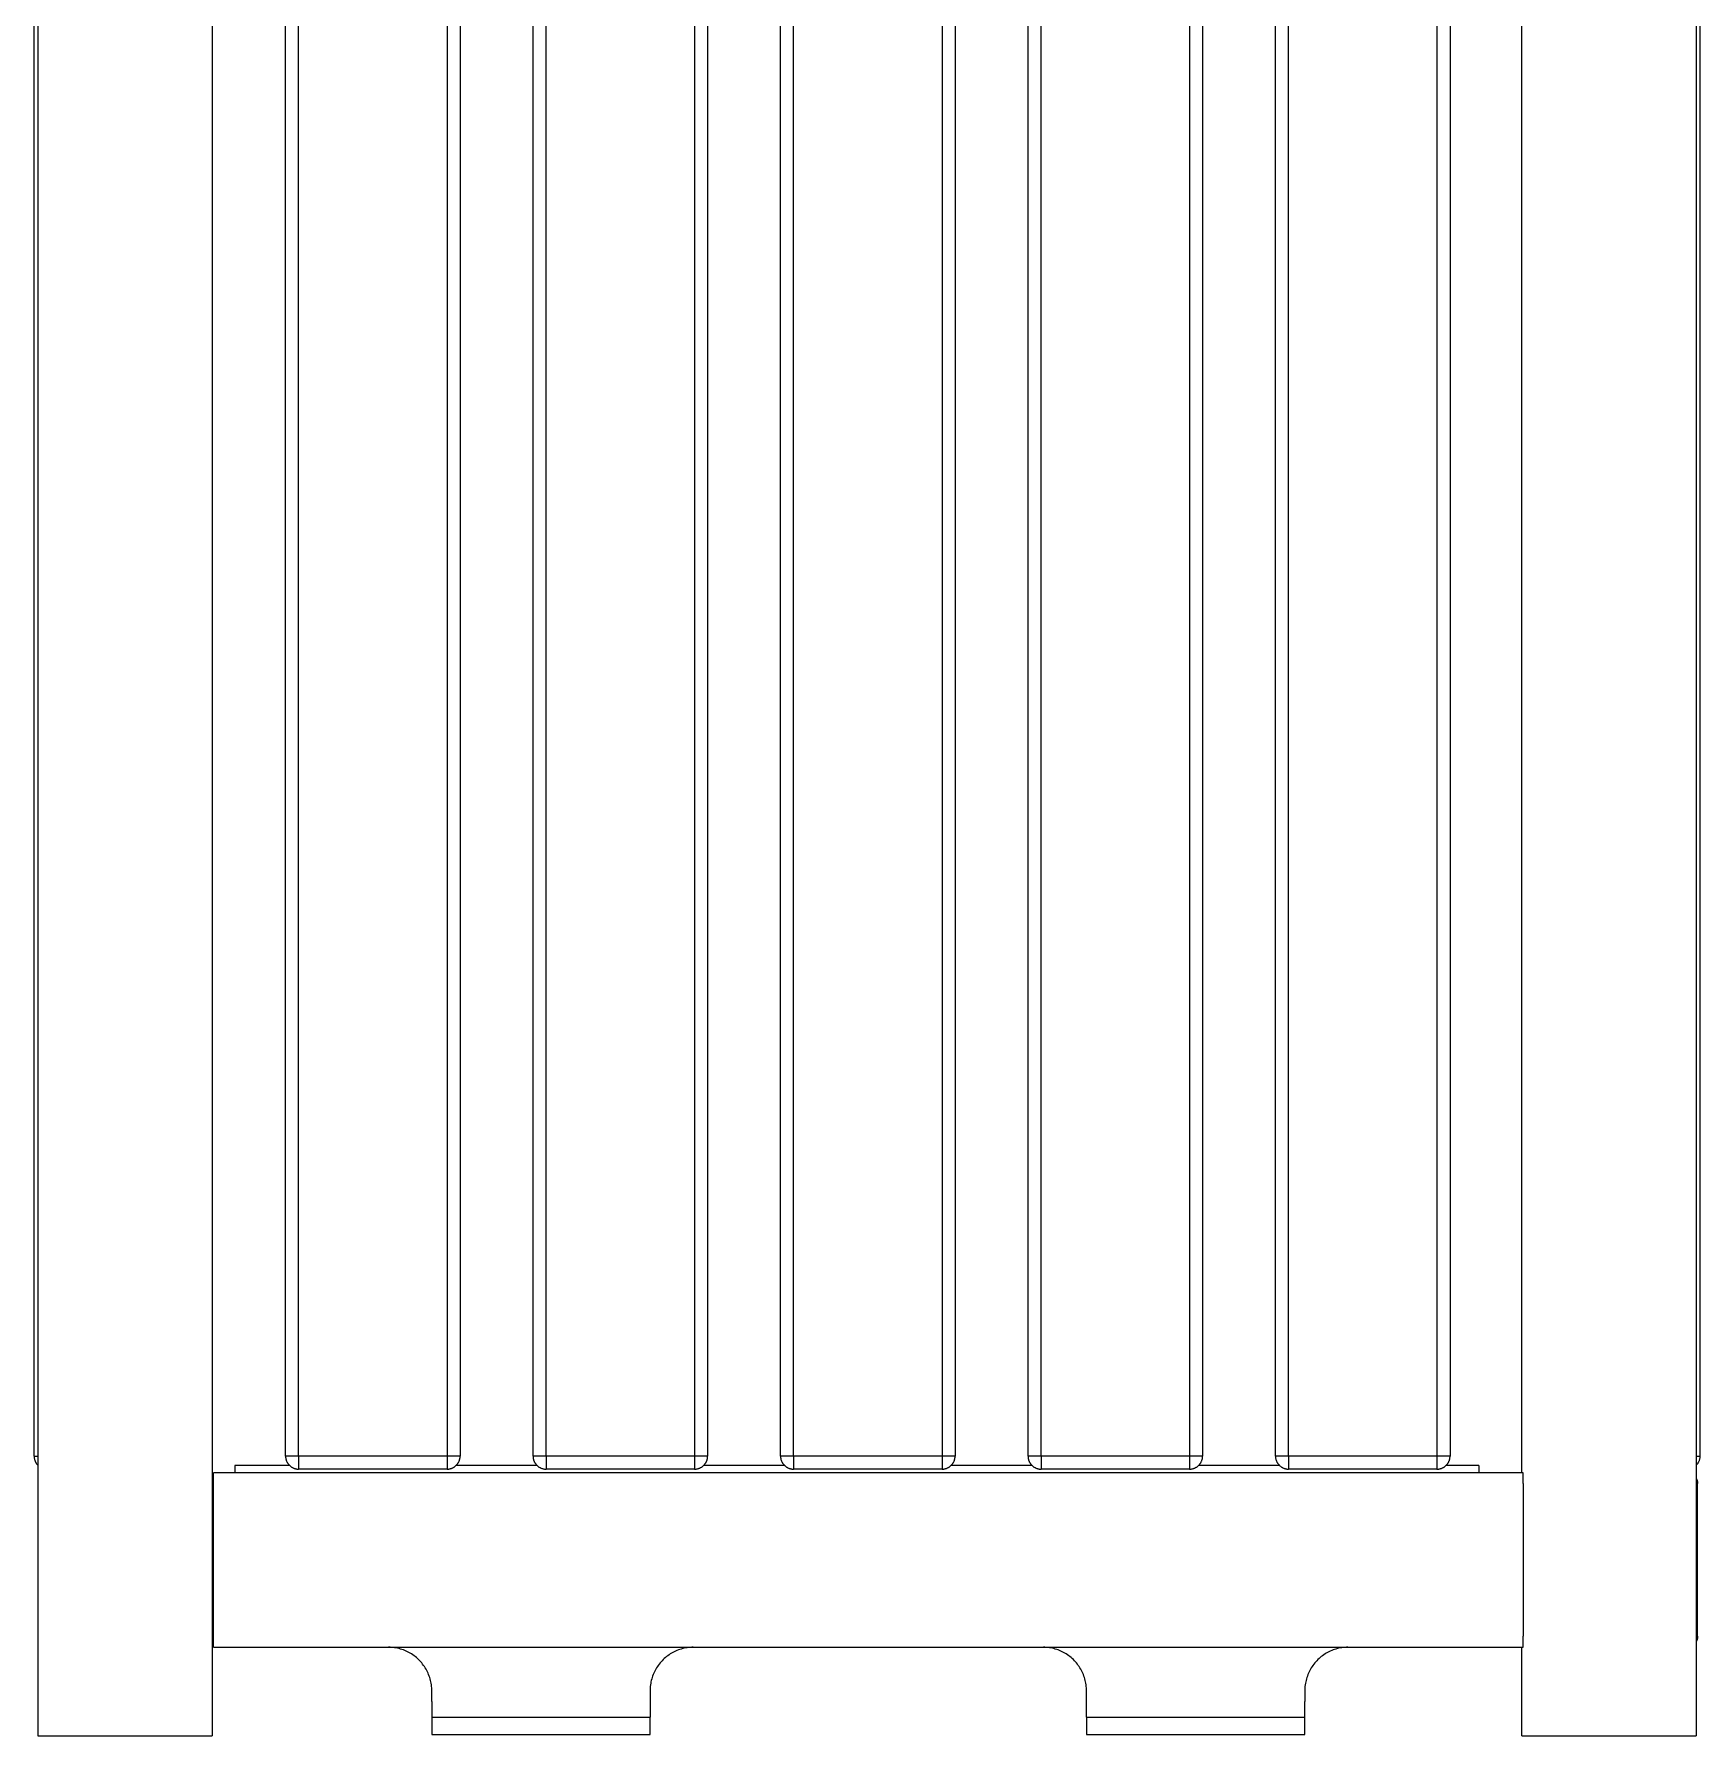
# Model space of a CAD drawing. Header units: millimetres. Extents: x -987 to 2591, y -102 to 2398.
# Drawn here: x 549.5 to 931.1, y 1116.9 to 1506.9 of the extents above; entities that cross this region are included whole.
import ezdxf

# ---------------------------------------------------------------- set-up
doc = ezdxf.new("R2010")
doc.units = ezdxf.units.MM
doc.header["$MEASUREMENT"] = 0
doc.layers.add('Utwórz2D linie widoczne', color=7, linetype='Continuous', true_color=0x000000)

msp = doc.modelspace()

# ---------------------------------------------------------------- linework, layer by layer
at = {"layer": 'Utwórz2D linie widoczne'}
for p, q in [((550.3, 1896.9), (550.3, 1116.9)), ((590.3, 1896.9), (590.3, 1116.9)), ((890.29, 1177.23), (890.29, 1896.9)), ((930.29, 1896.9), (930.29, 1116.9)), ((549.46, 1181.04), (549.46, 1890.04)), ((607.08, 1181.04), (607.08, 1890.04)), ((610.08, 1181.04), (610.08, 1890.04)), ((644.08, 1890.04), (644.08, 1181.04)), ((647.08, 1890.04), (647.08, 1181.04)), ((663.78, 1181.04), (663.78, 1890.04)), ((666.78, 1181.04), (666.78, 1890.04)), ((700.78, 1890.04), (700.78, 1181.04)), ((703.78, 1890.04), (703.78, 1181.04)), ((720.48, 1181.04), (720.48, 1890.04)), ((723.48, 1181.04), (723.48, 1890.04)), ((757.48, 1890.04), (757.48, 1181.04)), ((760.48, 1890.04), (760.48, 1181.04)), ((777.18, 1181.04), (777.18, 1890.04)), ((780.18, 1181.04), (780.18, 1890.04)), ((814.18, 1890.04), (814.18, 1181.04)), ((817.18, 1890.04), (817.18, 1181.04)), ((833.88, 1181.04), (833.88, 1890.04)), ((836.88, 1181.04), (836.88, 1890.04)), ((870.88, 1890.04), (870.88, 1181.04)), ((873.88, 1890.04), (873.88, 1181.04)), ((931.13, 1890.04), (931.13, 1181.04)), ((549.46, 1181.04), (550.3, 1181.04)), ((549.46, 1181.04), (549.46, 1181.04)), ((549.46, 1181.04), (549.46, 1180.94)), ((549.46, 1180.94), (549.47, 1180.83)), ((549.47, 1180.83), (549.48, 1180.73)), ((549.48, 1180.73), (549.49, 1180.63)), ((549.49, 1180.63), (549.51, 1180.52)), ((549.51, 1180.52), (549.53, 1180.42)), ((549.53, 1180.42), (549.55, 1180.32)), ((549.55, 1180.32), (549.58, 1180.22)), ((549.58, 1180.22), (549.61, 1180.12)), ((549.61, 1180.12), (549.64, 1180.02)), ((549.64, 1180.02), (549.68, 1179.92)), ((549.68, 1179.92), (549.72, 1179.82)), ((549.72, 1179.82), (549.76, 1179.73)), ((549.76, 1179.73), (549.81, 1179.64)), ((549.81, 1179.64), (549.86, 1179.54)), ((549.86, 1179.54), (549.92, 1179.45)), ((549.92, 1179.45), (549.97, 1179.37)), ((549.97, 1179.37), (550.03, 1179.28)), ((550.03, 1179.28), (550.1, 1179.2)), ((550.1, 1179.2), (550.16, 1179.12)), ((550.16, 1179.12), (550.23, 1179.04)), ((550.23, 1179.04), (550.3, 1178.96)), ((595.49, 1178.9), (595.49, 1177.23)), ((607.98, 1178.9), (595.49, 1178.9)), ((610.08, 1181.04), (607.08, 1181.04)), ((607.08, 1181.04), (607.08, 1180.94)), ((607.08, 1180.94), (607.09, 1180.84)), ((607.09, 1180.84), (607.1, 1180.74)), ((607.1, 1180.74), (607.11, 1180.63)), ((607.11, 1180.63), (607.12, 1180.53)), ((607.12, 1180.53), (607.14, 1180.43)), ((607.14, 1180.43), (607.17, 1180.33)), ((607.17, 1180.33), (607.19, 1180.23)), ((607.19, 1180.23), (607.22, 1180.13)), ((607.22, 1180.13), (607.25, 1180.04)), ((607.25, 1180.04), (607.29, 1179.94)), ((607.29, 1179.94), (607.33, 1179.85)), ((607.33, 1179.85), (607.37, 1179.75)), ((607.37, 1179.75), (607.42, 1179.66)), ((607.42, 1179.66), (607.47, 1179.57)), ((607.47, 1179.57), (607.52, 1179.48)), ((607.52, 1179.48), (607.57, 1179.4)), ((607.57, 1179.4), (607.63, 1179.31)), ((607.63, 1179.31), (607.69, 1179.23)), ((607.69, 1179.23), (607.75, 1179.15)), ((607.75, 1179.15), (607.82, 1179.07)), ((607.82, 1179.07), (607.89, 1178.99)), ((607.89, 1178.99), (607.96, 1178.92)), ((607.96, 1178.92), (608.03, 1178.85)), ((608.03, 1178.85), (608.11, 1178.78)), ((608.11, 1178.78), (608.19, 1178.72)), ((608.19, 1178.72), (608.27, 1178.65)), ((608.27, 1178.65), (608.35, 1178.59)), ((608.35, 1178.59), (608.43, 1178.53)), ((608.43, 1178.53), (608.52, 1178.48)), ((608.52, 1178.48), (608.61, 1178.43)), ((608.61, 1178.43), (608.7, 1178.38)), ((608.7, 1178.38), (608.79, 1178.33)), ((608.79, 1178.33), (608.89, 1178.29)), ((608.89, 1178.29), (608.98, 1178.25)), ((608.98, 1178.25), (609.08, 1178.22)), ((609.08, 1178.22), (609.17, 1178.18)), ((609.17, 1178.18), (609.27, 1178.15)), ((609.27, 1178.15), (609.37, 1178.13)), ((609.37, 1178.13), (609.47, 1178.11)), ((609.47, 1178.11), (609.57, 1178.09)), ((609.57, 1178.09), (609.67, 1178.07)), ((609.67, 1178.07), (609.77, 1178.06)), ((609.77, 1178.06), (609.88, 1178.05)), ((609.88, 1178.05), (609.98, 1178.04)), ((609.98, 1178.04), (610.08, 1178.04)), ((644.08, 1181.04), (610.08, 1181.04)), ((610.08, 1181.04), (610.08, 1178.04)), ((644.08, 1178.04), (610.08, 1178.04)), ((647.08, 1181.04), (644.08, 1181.04)), ((644.08, 1181.04), (644.08, 1178.04)), ((644.08, 1178.04), (644.18, 1178.04)), ((644.18, 1178.04), (644.29, 1178.05)), ((644.29, 1178.05), (644.39, 1178.06)), ((644.39, 1178.06), (644.49, 1178.07)), ((644.49, 1178.07), (644.59, 1178.09)), ((644.59, 1178.09), (644.69, 1178.11)), ((644.69, 1178.11), (644.79, 1178.13)), ((644.79, 1178.13), (644.89, 1178.15)), ((644.89, 1178.15), (644.99, 1178.18)), ((644.99, 1178.18), (645.08, 1178.22)), ((645.08, 1178.22), (645.18, 1178.25)), ((645.18, 1178.25), (645.28, 1178.29)), ((645.28, 1178.29), (645.37, 1178.33)), ((645.37, 1178.33), (645.46, 1178.38)), ((645.46, 1178.38), (645.55, 1178.43)), ((645.55, 1178.43), (645.64, 1178.48)), ((645.64, 1178.48), (645.73, 1178.53)), ((645.73, 1178.53), (645.81, 1178.59)), ((645.81, 1178.59), (645.89, 1178.65)), ((645.89, 1178.65), (645.97, 1178.72)), ((645.97, 1178.72), (646.05, 1178.78)), ((646.05, 1178.78), (646.13, 1178.85)), ((646.13, 1178.85), (646.2, 1178.92)), ((664.68, 1178.9), (646.18, 1178.9)), ((646.2, 1178.92), (646.27, 1178.99)), ((646.27, 1178.99), (646.34, 1179.07)), ((646.34, 1179.07), (646.41, 1179.15)), ((646.41, 1179.15), (646.47, 1179.23)), ((646.47, 1179.23), (646.53, 1179.31)), ((646.53, 1179.31), (646.59, 1179.4)), ((646.59, 1179.4), (646.64, 1179.48)), ((646.64, 1179.48), (646.7, 1179.57)), ((646.7, 1179.57), (646.74, 1179.66)), ((646.74, 1179.66), (646.79, 1179.75)), ((646.79, 1179.75), (646.83, 1179.85)), ((646.83, 1179.85), (646.87, 1179.94)), ((646.87, 1179.94), (646.91, 1180.04)), ((646.91, 1180.04), (646.94, 1180.13)), ((646.94, 1180.13), (646.97, 1180.23)), ((646.97, 1180.23), (646.99, 1180.33)), ((646.99, 1180.33), (647.02, 1180.43)), ((647.02, 1180.43), (647.04, 1180.53)), ((647.04, 1180.53), (647.05, 1180.63)), ((647.05, 1180.63), (647.06, 1180.74)), ((647.06, 1180.74), (647.07, 1180.84)), ((647.07, 1180.84), (647.08, 1180.94)), ((647.08, 1181.04), (647.08, 1181.04)), ((647.08, 1180.94), (647.08, 1181.04)), ((666.78, 1181.04), (663.78, 1181.04)), ((663.78, 1181.04), (663.78, 1180.94)), ((663.78, 1180.94), (663.79, 1180.84)), ((663.79, 1180.84), (663.8, 1180.74)), ((663.8, 1180.74), (663.81, 1180.63)), ((663.81, 1180.63), (663.82, 1180.53)), ((663.82, 1180.53), (663.84, 1180.43)), ((663.84, 1180.43), (663.87, 1180.33)), ((663.87, 1180.33), (663.89, 1180.23)), ((663.89, 1180.23), (663.92, 1180.13)), ((663.92, 1180.13), (663.95, 1180.04)), ((663.95, 1180.04), (663.99, 1179.94)), ((663.99, 1179.94), (664.03, 1179.85)), ((664.03, 1179.85), (664.07, 1179.75)), ((664.07, 1179.75), (664.12, 1179.66)), ((664.12, 1179.66), (664.17, 1179.57)), ((664.17, 1179.57), (664.22, 1179.48)), ((664.22, 1179.48), (664.27, 1179.4)), ((664.27, 1179.4), (664.33, 1179.31)), ((664.33, 1179.31), (664.39, 1179.23)), ((664.39, 1179.23), (664.45, 1179.15)), ((664.45, 1179.15), (664.52, 1179.07)), ((664.52, 1179.07), (664.59, 1178.99)), ((664.59, 1178.99), (664.66, 1178.92)), ((664.66, 1178.92), (664.73, 1178.85)), ((664.73, 1178.85), (664.81, 1178.78)), ((664.81, 1178.78), (664.89, 1178.72)), ((664.89, 1178.72), (664.97, 1178.65)), ((664.97, 1178.65), (665.05, 1178.59)), ((665.05, 1178.59), (665.13, 1178.53)), ((665.13, 1178.53), (665.22, 1178.48)), ((665.22, 1178.48), (665.31, 1178.43)), ((665.31, 1178.43), (665.4, 1178.38)), ((665.4, 1178.38), (665.49, 1178.33)), ((665.49, 1178.33), (665.59, 1178.29)), ((665.59, 1178.29), (665.68, 1178.25)), ((665.68, 1178.25), (665.78, 1178.22)), ((665.78, 1178.22), (665.87, 1178.18)), ((665.87, 1178.18), (665.97, 1178.15)), ((665.97, 1178.15), (666.07, 1178.13)), ((666.07, 1178.13), (666.17, 1178.11)), ((666.17, 1178.11), (666.27, 1178.09)), ((666.27, 1178.09), (666.37, 1178.07)), ((666.37, 1178.07), (666.47, 1178.06)), ((666.47, 1178.06), (666.58, 1178.05)), ((666.58, 1178.05), (666.68, 1178.04)), ((666.68, 1178.04), (666.78, 1178.04)), ((700.78, 1181.04), (666.78, 1181.04)), ((666.78, 1181.04), (666.78, 1178.04)), ((700.78, 1178.04), (666.78, 1178.04)), ((703.78, 1181.04), (700.78, 1181.04)), ((700.78, 1181.04), (700.78, 1178.04)), ((700.78, 1178.04), (700.88, 1178.04)), ((700.88, 1178.04), (700.99, 1178.05)), ((700.99, 1178.05), (701.09, 1178.06)), ((701.09, 1178.06), (701.19, 1178.07)), ((701.19, 1178.07), (701.29, 1178.09)), ((701.29, 1178.09), (701.39, 1178.11)), ((701.39, 1178.11), (701.49, 1178.13)), ((701.49, 1178.13), (701.59, 1178.15)), ((701.59, 1178.15), (701.69, 1178.18)), ((701.69, 1178.18), (701.78, 1178.22)), ((701.78, 1178.22), (701.88, 1178.25)), ((701.88, 1178.25), (701.98, 1178.29)), ((701.98, 1178.29), (702.07, 1178.33)), ((702.07, 1178.33), (702.16, 1178.38)), ((702.16, 1178.38), (702.25, 1178.43)), ((702.25, 1178.43), (702.34, 1178.48)), ((702.34, 1178.48), (702.43, 1178.53)), ((702.43, 1178.53), (702.51, 1178.59)), ((702.51, 1178.59), (702.59, 1178.65)), ((702.59, 1178.65), (702.67, 1178.72)), ((702.67, 1178.72), (702.75, 1178.78)), ((702.75, 1178.78), (702.83, 1178.85)), ((702.83, 1178.85), (702.9, 1178.92)), ((721.38, 1178.9), (702.88, 1178.9)), ((702.9, 1178.92), (702.97, 1178.99)), ((702.97, 1178.99), (703.04, 1179.07)), ((703.04, 1179.07), (703.11, 1179.15)), ((703.11, 1179.15), (703.17, 1179.23)), ((703.17, 1179.23), (703.23, 1179.31)), ((703.23, 1179.31), (703.29, 1179.4)), ((703.29, 1179.4), (703.34, 1179.48)), ((703.34, 1179.48), (703.4, 1179.57)), ((703.4, 1179.57), (703.44, 1179.66)), ((703.44, 1179.66), (703.49, 1179.75)), ((703.49, 1179.75), (703.53, 1179.85)), ((703.53, 1179.85), (703.57, 1179.94)), ((703.57, 1179.94), (703.61, 1180.04)), ((703.61, 1180.04), (703.64, 1180.13)), ((703.64, 1180.13), (703.67, 1180.23)), ((703.67, 1180.23), (703.69, 1180.33)), ((703.69, 1180.33), (703.72, 1180.43)), ((703.72, 1180.43), (703.74, 1180.53)), ((703.74, 1180.53), (703.75, 1180.63)), ((703.75, 1180.63), (703.76, 1180.74)), ((703.76, 1180.74), (703.77, 1180.84)), ((703.77, 1180.84), (703.78, 1180.94)), ((703.78, 1181.04), (703.78, 1181.04)), ((703.78, 1180.94), (703.78, 1181.04)), ((723.48, 1181.04), (720.48, 1181.04)), ((720.48, 1181.04), (720.48, 1180.94)), ((720.48, 1180.94), (720.49, 1180.84)), ((720.49, 1180.84), (720.5, 1180.74)), ((720.5, 1180.74), (720.51, 1180.63)), ((720.51, 1180.63), (720.52, 1180.53)), ((720.52, 1180.53), (720.54, 1180.43)), ((720.54, 1180.43), (720.57, 1180.33)), ((720.57, 1180.33), (720.59, 1180.23)), ((720.59, 1180.23), (720.62, 1180.13)), ((720.62, 1180.13), (720.65, 1180.04)), ((720.65, 1180.04), (720.69, 1179.94)), ((720.69, 1179.94), (720.73, 1179.85)), ((720.73, 1179.85), (720.77, 1179.75)), ((720.77, 1179.75), (720.82, 1179.66)), ((720.82, 1179.66), (720.87, 1179.57)), ((720.87, 1179.57), (720.92, 1179.48)), ((720.92, 1179.48), (720.97, 1179.4)), ((720.97, 1179.4), (721.03, 1179.31)), ((721.03, 1179.31), (721.09, 1179.23)), ((721.09, 1179.23), (721.15, 1179.15)), ((721.15, 1179.15), (721.22, 1179.07)), ((721.22, 1179.07), (721.29, 1178.99)), ((721.29, 1178.99), (721.36, 1178.92)), ((721.36, 1178.92), (721.43, 1178.85)), ((721.43, 1178.85), (721.51, 1178.78)), ((721.51, 1178.78), (721.59, 1178.72)), ((721.59, 1178.72), (721.67, 1178.65)), ((721.67, 1178.65), (721.75, 1178.59)), ((721.75, 1178.59), (721.83, 1178.53)), ((721.83, 1178.53), (721.92, 1178.48)), ((721.92, 1178.48), (722.01, 1178.43)), ((722.01, 1178.43), (722.1, 1178.38)), ((722.1, 1178.38), (722.19, 1178.33)), ((722.19, 1178.33), (722.29, 1178.29)), ((722.29, 1178.29), (722.38, 1178.25)), ((722.38, 1178.25), (722.48, 1178.22)), ((722.48, 1178.22), (722.57, 1178.18)), ((722.57, 1178.18), (722.67, 1178.15)), ((722.67, 1178.15), (722.77, 1178.13)), ((722.77, 1178.13), (722.87, 1178.11)), ((722.87, 1178.11), (722.97, 1178.09)), ((722.97, 1178.09), (723.07, 1178.07)), ((723.07, 1178.07), (723.17, 1178.06)), ((723.17, 1178.06), (723.28, 1178.05)), ((723.28, 1178.05), (723.38, 1178.04)), ((723.38, 1178.04), (723.48, 1178.04)), ((757.48, 1181.04), (723.48, 1181.04)), ((723.48, 1181.04), (723.48, 1178.04)), ((757.48, 1178.04), (723.48, 1178.04)), ((760.48, 1181.04), (757.48, 1181.04)), ((757.48, 1181.04), (757.48, 1178.04)), ((757.48, 1178.04), (757.58, 1178.04)), ((757.58, 1178.04), (757.69, 1178.05)), ((757.69, 1178.05), (757.79, 1178.06)), ((757.79, 1178.06), (757.89, 1178.07)), ((757.89, 1178.07), (757.99, 1178.09)), ((757.99, 1178.09), (758.09, 1178.11)), ((758.09, 1178.11), (758.19, 1178.13)), ((758.19, 1178.13), (758.29, 1178.15)), ((758.29, 1178.15), (758.39, 1178.18)), ((758.39, 1178.18), (758.48, 1178.22)), ((758.48, 1178.22), (758.58, 1178.25)), ((758.58, 1178.25), (758.68, 1178.29)), ((758.68, 1178.29), (758.77, 1178.33)), ((758.77, 1178.33), (758.86, 1178.38)), ((758.86, 1178.38), (758.95, 1178.43)), ((758.95, 1178.43), (759.04, 1178.48)), ((759.04, 1178.48), (759.13, 1178.53)), ((759.13, 1178.53), (759.21, 1178.59)), ((759.21, 1178.59), (759.29, 1178.65)), ((759.29, 1178.65), (759.37, 1178.72)), ((759.37, 1178.72), (759.45, 1178.78)), ((759.45, 1178.78), (759.53, 1178.85)), ((759.53, 1178.85), (759.6, 1178.92)), ((778.08, 1178.9), (759.58, 1178.9)), ((759.6, 1178.92), (759.67, 1178.99)), ((759.67, 1178.99), (759.74, 1179.07)), ((759.74, 1179.07), (759.81, 1179.15)), ((759.81, 1179.15), (759.87, 1179.23)), ((759.87, 1179.23), (759.93, 1179.31)), ((759.93, 1179.31), (759.99, 1179.4)), ((759.99, 1179.4), (760.04, 1179.48)), ((760.04, 1179.48), (760.1, 1179.57)), ((760.1, 1179.57), (760.14, 1179.66)), ((760.14, 1179.66), (760.19, 1179.75)), ((760.19, 1179.75), (760.23, 1179.85)), ((760.23, 1179.85), (760.27, 1179.94)), ((760.27, 1179.94), (760.31, 1180.04)), ((760.31, 1180.04), (760.34, 1180.13)), ((760.34, 1180.13), (760.37, 1180.23)), ((760.37, 1180.23), (760.39, 1180.33)), ((760.39, 1180.33), (760.42, 1180.43)), ((760.42, 1180.43), (760.44, 1180.53)), ((760.44, 1180.53), (760.45, 1180.63)), ((760.45, 1180.63), (760.46, 1180.74)), ((760.46, 1180.74), (760.47, 1180.84)), ((760.47, 1180.84), (760.48, 1180.94)), ((760.48, 1181.04), (760.48, 1181.04)), ((760.48, 1180.94), (760.48, 1181.04)), ((780.18, 1181.04), (777.18, 1181.04)), ((777.18, 1181.04), (777.18, 1180.94)), ((777.18, 1180.94), (777.19, 1180.84)), ((777.19, 1180.84), (777.2, 1180.74)), ((777.2, 1180.74), (777.21, 1180.63)), ((777.21, 1180.63), (777.22, 1180.53)), ((777.22, 1180.53), (777.24, 1180.43)), ((777.24, 1180.43), (777.27, 1180.33)), ((777.27, 1180.33), (777.29, 1180.23)), ((777.29, 1180.23), (777.32, 1180.13)), ((777.32, 1180.13), (777.35, 1180.04)), ((777.35, 1180.04), (777.39, 1179.94)), ((777.39, 1179.94), (777.43, 1179.85)), ((777.43, 1179.85), (777.47, 1179.75)), ((777.47, 1179.75), (777.52, 1179.66)), ((777.52, 1179.66), (777.57, 1179.57)), ((777.57, 1179.57), (777.62, 1179.48)), ((777.62, 1179.48), (777.67, 1179.4)), ((777.67, 1179.4), (777.73, 1179.31)), ((777.73, 1179.31), (777.79, 1179.23)), ((777.79, 1179.23), (777.85, 1179.15)), ((777.85, 1179.15), (777.92, 1179.07)), ((777.92, 1179.07), (777.99, 1178.99)), ((777.99, 1178.99), (778.06, 1178.92)), ((778.06, 1178.92), (778.13, 1178.85)), ((778.13, 1178.85), (778.21, 1178.78)), ((778.21, 1178.78), (778.29, 1178.72)), ((778.29, 1178.72), (778.37, 1178.65)), ((778.37, 1178.65), (778.45, 1178.59)), ((778.45, 1178.59), (778.53, 1178.53)), ((778.53, 1178.53), (778.62, 1178.48)), ((778.62, 1178.48), (778.71, 1178.43)), ((778.71, 1178.43), (778.8, 1178.38)), ((778.8, 1178.38), (778.89, 1178.33)), ((778.89, 1178.33), (778.99, 1178.29)), ((778.99, 1178.29), (779.08, 1178.25)), ((779.08, 1178.25), (779.18, 1178.22)), ((779.18, 1178.22), (779.27, 1178.18)), ((779.27, 1178.18), (779.37, 1178.15)), ((779.37, 1178.15), (779.47, 1178.13)), ((779.47, 1178.13), (779.57, 1178.11)), ((779.57, 1178.11), (779.67, 1178.09)), ((779.67, 1178.09), (779.77, 1178.07)), ((779.77, 1178.07), (779.87, 1178.06)), ((779.87, 1178.06), (779.98, 1178.05)), ((779.98, 1178.05), (780.08, 1178.04)), ((780.08, 1178.04), (780.18, 1178.04)), ((814.18, 1181.04), (780.18, 1181.04)), ((780.18, 1181.04), (780.18, 1178.04)), ((814.18, 1178.04), (780.18, 1178.04)), ((817.18, 1181.04), (814.18, 1181.04)), ((814.18, 1181.04), (814.18, 1178.04)), ((814.18, 1178.04), (814.28, 1178.04)), ((814.28, 1178.04), (814.39, 1178.05)), ((814.39, 1178.05), (814.49, 1178.06)), ((814.49, 1178.06), (814.59, 1178.07)), ((814.59, 1178.07), (814.69, 1178.09)), ((814.69, 1178.09), (814.79, 1178.11)), ((814.79, 1178.11), (814.89, 1178.13)), ((814.89, 1178.13), (814.99, 1178.15)), ((814.99, 1178.15), (815.09, 1178.18)), ((815.09, 1178.18), (815.18, 1178.22)), ((815.18, 1178.22), (815.28, 1178.25)), ((815.28, 1178.25), (815.38, 1178.29)), ((815.38, 1178.29), (815.47, 1178.33)), ((815.47, 1178.33), (815.56, 1178.38)), ((815.56, 1178.38), (815.65, 1178.43)), ((815.65, 1178.43), (815.74, 1178.48)), ((815.74, 1178.48), (815.83, 1178.53)), ((815.83, 1178.53), (815.91, 1178.59)), ((815.91, 1178.59), (815.99, 1178.65)), ((815.99, 1178.65), (816.07, 1178.72)), ((816.07, 1178.72), (816.15, 1178.78)), ((816.15, 1178.78), (816.23, 1178.85)), ((816.23, 1178.85), (816.3, 1178.92)), ((834.78, 1178.9), (816.28, 1178.9)), ((816.3, 1178.92), (816.37, 1178.99)), ((816.37, 1178.99), (816.44, 1179.07)), ((816.44, 1179.07), (816.51, 1179.15)), ((816.51, 1179.15), (816.57, 1179.23)), ((816.57, 1179.23), (816.63, 1179.31)), ((816.63, 1179.31), (816.69, 1179.4)), ((816.69, 1179.4), (816.74, 1179.48)), ((816.74, 1179.48), (816.8, 1179.57)), ((816.8, 1179.57), (816.84, 1179.66)), ((816.84, 1179.66), (816.89, 1179.75)), ((816.89, 1179.75), (816.93, 1179.85)), ((816.93, 1179.85), (816.97, 1179.94)), ((816.97, 1179.94), (817.01, 1180.04)), ((817.01, 1180.04), (817.04, 1180.13)), ((817.04, 1180.13), (817.07, 1180.23)), ((817.07, 1180.23), (817.09, 1180.33)), ((817.09, 1180.33), (817.12, 1180.43)), ((817.12, 1180.43), (817.14, 1180.53)), ((817.14, 1180.53), (817.15, 1180.63)), ((817.15, 1180.63), (817.16, 1180.74)), ((817.16, 1180.74), (817.17, 1180.84)), ((817.17, 1180.84), (817.18, 1180.94)), ((817.18, 1181.04), (817.18, 1181.04)), ((817.18, 1180.94), (817.18, 1181.04)), ((836.88, 1181.04), (833.88, 1181.04)), ((833.88, 1181.04), (833.88, 1180.94)), ((833.88, 1180.94), (833.89, 1180.84)), ((833.89, 1180.84), (833.9, 1180.74)), ((833.9, 1180.74), (833.91, 1180.63)), ((833.91, 1180.63), (833.92, 1180.53)), ((833.92, 1180.53), (833.94, 1180.43)), ((833.94, 1180.43), (833.97, 1180.33)), ((833.97, 1180.33), (833.99, 1180.23)), ((833.99, 1180.23), (834.02, 1180.13)), ((834.02, 1180.13), (834.05, 1180.04)), ((834.05, 1180.04), (834.09, 1179.94)), ((834.09, 1179.94), (834.13, 1179.85)), ((834.13, 1179.85), (834.17, 1179.75)), ((834.17, 1179.75), (834.22, 1179.66)), ((834.22, 1179.66), (834.27, 1179.57)), ((834.27, 1179.57), (834.32, 1179.48)), ((834.32, 1179.48), (834.37, 1179.4)), ((834.37, 1179.4), (834.43, 1179.31)), ((834.43, 1179.31), (834.49, 1179.23)), ((834.49, 1179.23), (834.55, 1179.15)), ((834.55, 1179.15), (834.62, 1179.07)), ((834.62, 1179.07), (834.69, 1178.99)), ((834.69, 1178.99), (834.76, 1178.92)), ((834.76, 1178.92), (834.83, 1178.85)), ((834.83, 1178.85), (834.91, 1178.78)), ((834.91, 1178.78), (834.99, 1178.72)), ((834.99, 1178.72), (835.07, 1178.65)), ((835.07, 1178.65), (835.15, 1178.59)), ((835.15, 1178.59), (835.23, 1178.53)), ((835.23, 1178.53), (835.32, 1178.48)), ((835.32, 1178.48), (835.41, 1178.43)), ((835.41, 1178.43), (835.5, 1178.38)), ((835.5, 1178.38), (835.59, 1178.33)), ((835.59, 1178.33), (835.69, 1178.29)), ((835.69, 1178.29), (835.78, 1178.25)), ((835.78, 1178.25), (835.88, 1178.22)), ((835.88, 1178.22), (835.97, 1178.18)), ((835.97, 1178.18), (836.07, 1178.15)), ((836.07, 1178.15), (836.17, 1178.13)), ((836.17, 1178.13), (836.27, 1178.11)), ((836.27, 1178.11), (836.37, 1178.09)), ((836.37, 1178.09), (836.47, 1178.07)), ((836.47, 1178.07), (836.57, 1178.06)), ((836.57, 1178.06), (836.68, 1178.05)), ((836.68, 1178.05), (836.78, 1178.04)), ((836.78, 1178.04), (836.88, 1178.04)), ((870.88, 1181.04), (836.88, 1181.04)), ((836.88, 1181.04), (836.88, 1178.04)), ((870.88, 1178.04), (836.88, 1178.04)), ((873.88, 1181.04), (870.88, 1181.04)), ((870.88, 1181.04), (870.88, 1178.04)), ((870.88, 1178.04), (870.98, 1178.04)), ((870.98, 1178.04), (871.09, 1178.05)), ((871.09, 1178.05), (871.19, 1178.06)), ((871.19, 1178.06), (871.29, 1178.07)), ((871.29, 1178.07), (871.39, 1178.09)), ((871.39, 1178.09), (871.49, 1178.11)), ((871.49, 1178.11), (871.59, 1178.13)), ((871.59, 1178.13), (871.69, 1178.15)), ((871.69, 1178.15), (871.79, 1178.18)), ((871.79, 1178.18), (871.88, 1178.22)), ((871.88, 1178.22), (871.98, 1178.25)), ((871.98, 1178.25), (872.08, 1178.29)), ((872.08, 1178.29), (872.17, 1178.33)), ((872.17, 1178.33), (872.26, 1178.38)), ((872.26, 1178.38), (872.35, 1178.43)), ((872.35, 1178.43), (872.44, 1178.48)), ((872.44, 1178.48), (872.53, 1178.53)), ((872.53, 1178.53), (872.61, 1178.59)), ((872.61, 1178.59), (872.69, 1178.65)), ((872.69, 1178.65), (872.77, 1178.72)), ((872.77, 1178.72), (872.85, 1178.78)), ((872.85, 1178.78), (872.93, 1178.85)), ((872.93, 1178.85), (873, 1178.92)), ((880.49, 1178.9), (872.98, 1178.9)), ((873, 1178.92), (873.07, 1178.99)), ((873.07, 1178.99), (873.14, 1179.07)), ((873.14, 1179.07), (873.21, 1179.15)), ((873.21, 1179.15), (873.27, 1179.23)), ((873.27, 1179.23), (873.33, 1179.31)), ((873.33, 1179.31), (873.39, 1179.4)), ((873.39, 1179.4), (873.44, 1179.48)), ((873.44, 1179.48), (873.5, 1179.57)), ((873.5, 1179.57), (873.54, 1179.66)), ((873.54, 1179.66), (873.59, 1179.75)), ((873.59, 1179.75), (873.63, 1179.85)), ((873.63, 1179.85), (873.67, 1179.94)), ((873.67, 1179.94), (873.71, 1180.04)), ((873.71, 1180.04), (873.74, 1180.13)), ((873.74, 1180.13), (873.77, 1180.23)), ((873.77, 1180.23), (873.79, 1180.33)), ((873.79, 1180.33), (873.82, 1180.43)), ((873.82, 1180.43), (873.84, 1180.53)), ((873.84, 1180.53), (873.85, 1180.63)), ((873.85, 1180.63), (873.86, 1180.74)), ((873.86, 1180.74), (873.87, 1180.84)), ((873.87, 1180.84), (873.88, 1180.94)), ((873.88, 1181.04), (873.88, 1181.04)), ((873.88, 1180.94), (873.88, 1181.04)), ((880.49, 1178.9), (880.49, 1177.23)), ((930.29, 1181.04), (931.13, 1181.04)), ((930.36, 1179.04), (930.29, 1178.96)), ((930.43, 1179.12), (930.36, 1179.04)), ((930.49, 1179.2), (930.43, 1179.12)), ((930.55, 1179.28), (930.49, 1179.2)), ((930.61, 1179.37), (930.55, 1179.28)), ((930.67, 1179.45), (930.61, 1179.37)), ((930.73, 1179.54), (930.67, 1179.45)), ((930.78, 1179.64), (930.73, 1179.54)), ((930.82, 1179.73), (930.78, 1179.64)), ((930.87, 1179.82), (930.82, 1179.73)), ((930.91, 1179.92), (930.87, 1179.82)), ((930.95, 1180.02), (930.91, 1179.92)), ((930.98, 1180.12), (930.95, 1180.02)), ((931.01, 1180.22), (930.98, 1180.12)), ((931.04, 1180.32), (931.01, 1180.22)), ((931.06, 1180.42), (931.04, 1180.32)), ((931.08, 1180.52), (931.06, 1180.42)), ((931.1, 1180.63), (931.08, 1180.52)), ((931.11, 1180.73), (931.1, 1180.63)), ((931.12, 1180.83), (931.11, 1180.73)), ((931.13, 1181.04), (931.12, 1180.94)), ((931.12, 1180.94), (931.12, 1180.83)), ((590.34, 1175.82), (590.3, 1175.89)), ((590.37, 1175.74), (590.34, 1175.82)), ((590.4, 1175.67), (590.37, 1175.74)), ((590.43, 1175.59), (590.4, 1175.67)), ((590.46, 1175.51), (590.43, 1175.59)), ((590.49, 1175.44), (590.46, 1175.51)), ((590.51, 1175.36), (590.49, 1175.44)), ((590.53, 1175.28), (590.51, 1175.36)), ((590.54, 1175.2), (590.53, 1175.28)), ((590.56, 1175.12), (590.54, 1175.2)), ((590.57, 1175.03), (590.56, 1175.12)), ((590.58, 1174.95), (590.57, 1175.03)), ((590.58, 1174.87), (590.58, 1174.95)), ((590.59, 1174.79), (590.58, 1174.87)), ((590.58, 1174.84), (590.59, 1174.79)), ((890.59, 1177.23), (590.59, 1177.23)), ((590.59, 1174.73), (590.59, 1177.23)), ((590.59, 1139.73), (590.59, 1174.73)), ((890.59, 1174.73), (890.59, 1177.23)), ((890.59, 1174.73), (890.59, 1139.73)), ((930.29, 1175.92), (930.32, 1175.85)), ((930.32, 1175.85), (930.36, 1175.77)), ((930.36, 1175.77), (930.39, 1175.7)), ((930.39, 1175.7), (930.42, 1175.62)), ((930.42, 1175.62), (930.45, 1175.54)), ((930.45, 1175.54), (930.48, 1175.46)), ((930.48, 1175.46), (930.5, 1175.38)), ((930.5, 1175.38), (930.52, 1175.3)), ((930.52, 1175.3), (930.54, 1175.22)), ((930.54, 1175.22), (930.55, 1175.14)), ((930.55, 1175.14), (930.56, 1175.06)), ((930.56, 1175.06), (930.57, 1174.98)), ((930.57, 1174.98), (930.58, 1174.9)), ((930.58, 1174.9), (930.58, 1174.82)), ((930.58, 1174.82), (930.59, 1174.73)), ((930.59, 1139.73), (930.59, 1174.73)), ((590.4, 1138.8), (590.43, 1138.87)), ((590.43, 1138.87), (590.46, 1138.95)), ((590.46, 1138.95), (590.49, 1139.03)), ((590.49, 1139.03), (590.51, 1139.11)), ((590.51, 1139.11), (590.53, 1139.19)), ((590.53, 1139.19), (590.54, 1139.27)), ((590.54, 1139.27), (590.56, 1139.35)), ((590.56, 1139.35), (590.57, 1139.43)), ((590.57, 1139.43), (590.58, 1139.51)), ((590.58, 1139.6), (590.59, 1139.68)), ((590.58, 1139.51), (590.58, 1139.6)), ((590.59, 1137.23), (590.59, 1139.73)), ((890.59, 1137.23), (890.59, 1139.73)), ((930.42, 1138.85), (930.39, 1138.77)), ((930.45, 1138.92), (930.42, 1138.85)), ((930.48, 1139), (930.45, 1138.92)), ((930.5, 1139.08), (930.48, 1139)), ((930.52, 1139.16), (930.5, 1139.08)), ((930.54, 1139.24), (930.52, 1139.16)), ((930.55, 1139.32), (930.54, 1139.24)), ((930.56, 1139.4), (930.55, 1139.32)), ((930.57, 1139.49), (930.56, 1139.4)), ((930.58, 1139.57), (930.57, 1139.49)), ((930.59, 1139.73), (930.58, 1139.65)), ((930.58, 1139.65), (930.58, 1139.57)), ((590.3, 1138.57), (590.34, 1138.65)), ((590.34, 1138.65), (590.37, 1138.72)), ((590.37, 1138.72), (590.4, 1138.8)), ((590.59, 1137.23), (890.59, 1137.23)), ((631.04, 1137.22), (630.7, 1137.23)), ((631.39, 1137.2), (631.04, 1137.22)), ((631.73, 1137.17), (631.39, 1137.2)), ((632.08, 1137.12), (631.73, 1137.17)), ((632.42, 1137.06), (632.08, 1137.12)), ((632.76, 1136.99), (632.42, 1137.06)), ((633.1, 1136.91), (632.76, 1136.99)), ((633.43, 1136.82), (633.1, 1136.91)), ((633.76, 1136.72), (633.43, 1136.82)), ((634.09, 1136.6), (633.76, 1136.72)), ((634.41, 1136.47), (634.09, 1136.6)), ((634.73, 1136.34), (634.41, 1136.47)), ((635.04, 1136.19), (634.73, 1136.34)), ((635.35, 1136.03), (635.04, 1136.19)), ((635.65, 1135.86), (635.35, 1136.03)), ((635.95, 1135.68), (635.65, 1135.86)), ((636.24, 1135.48), (635.95, 1135.68)), ((636.52, 1135.28), (636.24, 1135.48)), ((636.79, 1135.07), (636.52, 1135.28)), ((637.06, 1134.85), (636.79, 1135.07)), ((694.38, 1135.07), (694.11, 1134.85)), ((694.65, 1135.28), (694.38, 1135.07)), ((694.94, 1135.48), (694.65, 1135.28)), ((695.23, 1135.68), (694.94, 1135.48)), ((695.52, 1135.86), (695.23, 1135.68)), ((695.82, 1136.03), (695.52, 1135.86)), ((696.13, 1136.19), (695.82, 1136.03)), ((696.44, 1136.34), (696.13, 1136.19)), ((696.76, 1136.47), (696.44, 1136.34)), ((697.09, 1136.6), (696.76, 1136.47)), ((697.41, 1136.72), (697.09, 1136.6)), ((697.74, 1136.82), (697.41, 1136.72)), ((698.08, 1136.91), (697.74, 1136.82)), ((698.41, 1136.99), (698.08, 1136.91)), ((698.75, 1137.06), (698.41, 1136.99)), ((699.09, 1137.12), (698.75, 1137.06)), ((699.44, 1137.17), (699.09, 1137.12)), ((699.78, 1137.2), (699.44, 1137.17)), ((700.13, 1137.22), (699.78, 1137.2)), ((700.48, 1137.23), (700.13, 1137.22)), ((781.04, 1137.22), (780.7, 1137.23)), ((781.39, 1137.2), (781.04, 1137.22)), ((781.73, 1137.17), (781.39, 1137.2)), ((782.08, 1137.12), (781.73, 1137.17)), ((782.42, 1137.06), (782.08, 1137.12)), ((782.76, 1136.99), (782.42, 1137.06)), ((783.1, 1136.91), (782.76, 1136.99)), ((783.43, 1136.82), (783.1, 1136.91)), ((783.76, 1136.72), (783.43, 1136.82)), ((784.09, 1136.6), (783.76, 1136.72)), ((784.41, 1136.47), (784.09, 1136.6)), ((784.73, 1136.34), (784.41, 1136.47)), ((785.04, 1136.19), (784.73, 1136.34)), ((785.35, 1136.03), (785.04, 1136.19)), ((785.65, 1135.86), (785.35, 1136.03)), ((785.95, 1135.68), (785.65, 1135.86)), ((786.24, 1135.48), (785.95, 1135.68)), ((786.52, 1135.28), (786.24, 1135.48)), ((786.79, 1135.07), (786.52, 1135.28)), ((787.06, 1134.85), (786.79, 1135.07)), ((844.38, 1135.07), (844.11, 1134.85)), ((844.65, 1135.28), (844.38, 1135.07)), ((844.94, 1135.48), (844.65, 1135.28)), ((845.23, 1135.68), (844.94, 1135.48)), ((845.52, 1135.86), (845.23, 1135.68)), ((845.82, 1136.03), (845.52, 1135.86)), ((846.13, 1136.19), (845.82, 1136.03)), ((846.44, 1136.34), (846.13, 1136.19)), ((846.76, 1136.47), (846.44, 1136.34)), ((847.09, 1136.6), (846.76, 1136.47)), ((847.41, 1136.72), (847.09, 1136.6)), ((847.74, 1136.82), (847.41, 1136.72)), ((848.08, 1136.91), (847.74, 1136.82)), ((848.41, 1136.99), (848.08, 1136.91)), ((848.75, 1137.06), (848.41, 1136.99)), ((849.09, 1137.12), (848.75, 1137.06)), ((849.44, 1137.17), (849.09, 1137.12)), ((849.78, 1137.2), (849.44, 1137.17)), ((850.13, 1137.22), (849.78, 1137.2)), ((850.48, 1137.23), (850.13, 1137.22)), ((890.29, 1116.9), (890.29, 1137.23)), ((930.32, 1138.62), (930.29, 1138.55)), ((930.36, 1138.69), (930.32, 1138.62)), ((930.39, 1138.77), (930.36, 1138.69)), ((637.32, 1134.62), (637.06, 1134.85)), ((637.57, 1134.39), (637.32, 1134.62)), ((637.82, 1134.14), (637.57, 1134.39)), ((638.05, 1133.89), (637.82, 1134.14)), ((638.28, 1133.62), (638.05, 1133.89)), ((638.49, 1133.35), (638.28, 1133.62)), ((638.7, 1133.07), (638.49, 1133.35)), ((638.9, 1132.79), (638.7, 1133.07)), ((639.09, 1132.5), (638.9, 1132.79)), ((639.26, 1132.2), (639.09, 1132.5)), ((639.43, 1131.9), (639.26, 1132.2)), ((639.59, 1131.59), (639.43, 1131.9)), ((639.73, 1131.27), (639.59, 1131.59)), ((639.87, 1130.95), (639.73, 1131.27)), ((691.44, 1131.27), (691.3, 1130.95)), ((691.58, 1131.59), (691.44, 1131.27)), ((691.74, 1131.9), (691.58, 1131.59)), ((691.91, 1132.2), (691.74, 1131.9)), ((692.08, 1132.5), (691.91, 1132.2)), ((692.27, 1132.79), (692.08, 1132.5)), ((692.47, 1133.07), (692.27, 1132.79)), ((692.68, 1133.35), (692.47, 1133.07)), ((692.89, 1133.62), (692.68, 1133.35)), ((693.12, 1133.89), (692.89, 1133.62)), ((693.36, 1134.14), (693.12, 1133.89)), ((693.6, 1134.39), (693.36, 1134.14)), ((693.85, 1134.62), (693.6, 1134.39)), ((694.11, 1134.85), (693.85, 1134.62)), ((787.32, 1134.62), (787.06, 1134.85)), ((787.57, 1134.39), (787.32, 1134.62)), ((787.82, 1134.14), (787.57, 1134.39)), ((788.05, 1133.89), (787.82, 1134.14)), ((788.28, 1133.62), (788.05, 1133.89)), ((788.49, 1133.35), (788.28, 1133.62)), ((788.7, 1133.07), (788.49, 1133.35)), ((788.9, 1132.79), (788.7, 1133.07)), ((789.09, 1132.5), (788.9, 1132.79)), ((789.26, 1132.2), (789.09, 1132.5)), ((789.43, 1131.9), (789.26, 1132.2)), ((789.59, 1131.59), (789.43, 1131.9)), ((789.73, 1131.27), (789.59, 1131.59)), ((789.87, 1130.95), (789.73, 1131.27)), ((841.44, 1131.27), (841.3, 1130.95)), ((841.58, 1131.59), (841.44, 1131.27)), ((841.74, 1131.9), (841.58, 1131.59)), ((841.91, 1132.2), (841.74, 1131.9)), ((842.08, 1132.5), (841.91, 1132.2)), ((842.27, 1132.79), (842.08, 1132.5)), ((842.47, 1133.07), (842.27, 1132.79)), ((842.68, 1133.35), (842.47, 1133.07)), ((842.89, 1133.62), (842.68, 1133.35)), ((843.12, 1133.89), (842.89, 1133.62)), ((843.36, 1134.14), (843.12, 1133.89)), ((843.6, 1134.39), (843.36, 1134.14)), ((843.85, 1134.62), (843.6, 1134.39)), ((844.11, 1134.85), (843.85, 1134.62)), ((639.99, 1130.63), (639.87, 1130.95)), ((640.1, 1130.3), (639.99, 1130.63)), ((640.2, 1129.97), (640.1, 1130.3)), ((640.29, 1129.64), (640.2, 1129.97)), ((640.37, 1129.3), (640.29, 1129.64)), ((640.44, 1128.96), (640.37, 1129.3)), ((640.49, 1128.61), (640.44, 1128.96)), ((640.53, 1128.27), (640.49, 1128.61)), ((640.56, 1127.93), (640.53, 1128.27)), ((640.58, 1127.58), (640.56, 1127.93)), ((640.59, 1127.23), (640.58, 1127.58)), ((640.59, 1124.83), (640.59, 1127.23)), ((690.61, 1127.93), (690.59, 1127.58)), ((690.59, 1127.58), (690.59, 1127.23)), ((690.59, 1127.23), (690.59, 1124.83)), ((690.64, 1128.27), (690.61, 1127.93)), ((690.68, 1128.61), (690.64, 1128.27)), ((690.74, 1128.96), (690.68, 1128.61)), ((690.8, 1129.3), (690.74, 1128.96)), ((690.88, 1129.64), (690.8, 1129.3)), ((690.97, 1129.97), (690.88, 1129.64)), ((691.07, 1130.3), (690.97, 1129.97)), ((691.18, 1130.63), (691.07, 1130.3)), ((691.3, 1130.95), (691.18, 1130.63)), ((789.99, 1130.63), (789.87, 1130.95)), ((790.1, 1130.3), (789.99, 1130.63)), ((790.2, 1129.97), (790.1, 1130.3)), ((790.29, 1129.64), (790.2, 1129.97)), ((790.37, 1129.3), (790.29, 1129.64)), ((790.44, 1128.96), (790.37, 1129.3)), ((790.49, 1128.61), (790.44, 1128.96)), ((790.53, 1128.27), (790.49, 1128.61)), ((790.56, 1127.93), (790.53, 1128.27)), ((790.58, 1127.58), (790.56, 1127.93)), ((790.59, 1127.23), (790.58, 1127.58)), ((790.59, 1124.83), (790.59, 1127.23)), ((840.61, 1127.93), (840.59, 1127.58)), ((840.59, 1127.58), (840.59, 1127.23)), ((840.59, 1127.23), (840.59, 1124.83)), ((840.64, 1128.27), (840.61, 1127.93)), ((840.68, 1128.61), (840.64, 1128.27)), ((840.74, 1128.96), (840.68, 1128.61)), ((840.8, 1129.3), (840.74, 1128.96)), ((840.88, 1129.64), (840.8, 1129.3)), ((840.97, 1129.97), (840.88, 1129.64)), ((841.07, 1130.3), (840.97, 1129.97)), ((841.18, 1130.63), (841.07, 1130.3)), ((841.3, 1130.95), (841.18, 1130.63)), ((640.59, 1124.83), (640.59, 1121.23)), ((690.59, 1124.83), (690.59, 1121.23)), ((790.59, 1121.23), (790.59, 1124.83)), ((840.59, 1121.23), (840.59, 1124.83)), ((640.59, 1121.23), (640.59, 1117.23)), ((640.59, 1121.23), (650.59, 1121.23)), ((650.59, 1121.23), (680.59, 1121.23)), ((680.59, 1121.23), (690.59, 1121.23)), ((690.59, 1117.23), (690.59, 1121.23)), ((790.59, 1121.23), (790.59, 1117.23)), ((790.59, 1121.23), (800.59, 1121.23)), ((800.59, 1121.23), (830.59, 1121.23)), ((830.59, 1121.23), (840.59, 1121.23)), ((840.59, 1117.23), (840.59, 1121.23)), ((550.3, 1116.9), (554.3, 1116.9)), ((554.3, 1116.9), (586.3, 1116.9)), ((586.3, 1116.9), (590.3, 1116.9)), ((640.59, 1117.23), (650.59, 1117.23)), ((650.59, 1117.23), (680.59, 1117.23)), ((680.59, 1117.23), (690.59, 1117.23)), ((790.59, 1117.23), (800.59, 1117.23)), ((800.59, 1117.23), (830.59, 1117.23)), ((830.59, 1117.23), (840.59, 1117.23)), ((890.29, 1116.9), (894.29, 1116.9)), ((894.29, 1116.9), (926.29, 1116.9)), ((926.29, 1116.9), (930.29, 1116.9))]:
    msp.add_line(p, q, dxfattribs=at)

doc.saveas('drawing.dxf')
